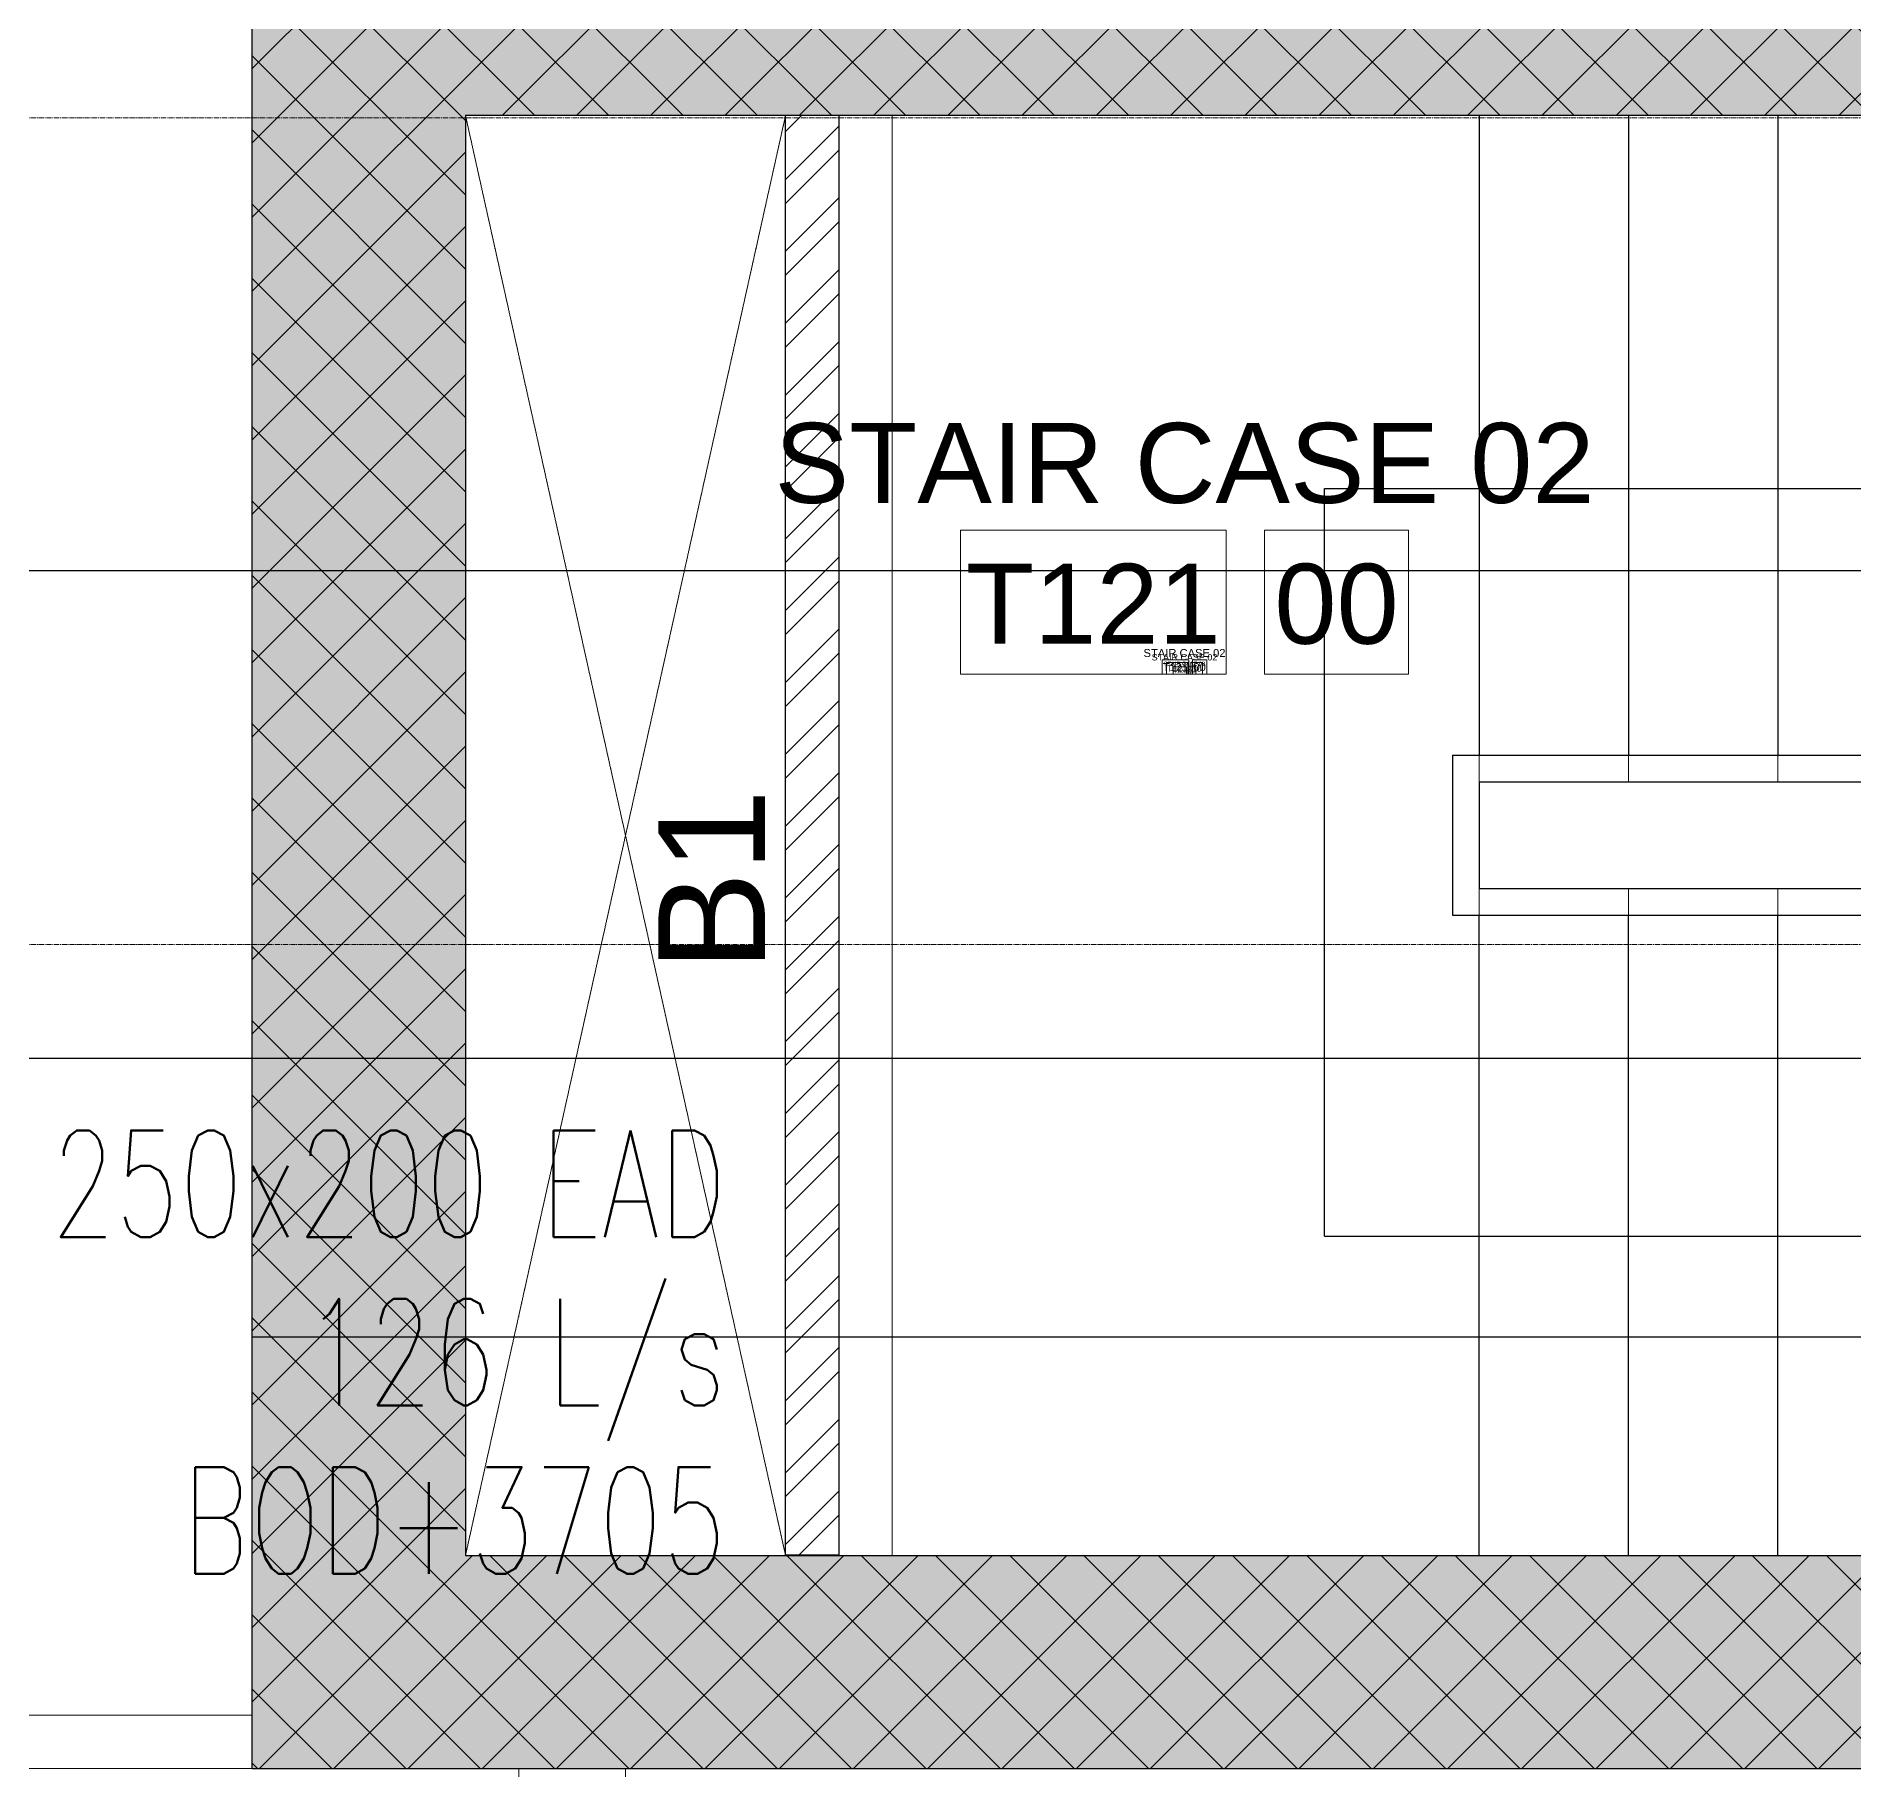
# Model space of a CAD drawing. Header units: millimetres. Extents: x -9226 to 166212, y -13 to 97274.
# Drawn here: x 29996 to 33402, y 65578 to 68828 of the extents above; entities that cross this region are included whole.
import ezdxf
from ezdxf.enums import TextEntityAlignment as Align

# ---------------------------------------------------------------- set-up
doc = ezdxf.new("R2010")
doc.units = ezdxf.units.MM
for name, pattern in [('$0$DASHED2', [0.375, 0.25, -0.125]), ('23491-A-XR-GRID$0$23288-XR-Unit GRIDS$0$CENTER2', [28.575, 19.05, -3.175, 3.175, -3.175]), ('23491-A-XR-MAIN CORE$0$HIDDEN', [0.375, 0.25, -0.125])]:
    doc.linetypes.add(name, pattern=pattern)
doc.layers.get('0').update_dxf_attribs({"color": 8})
for name, color, linetype in [('0-AC TEXT', 7, 'Continuous'), ('05 - 2ND - 3RD COLUMNS LAYOUT$0$23491-A-XR-GROUND TO PODIUM 3-COL$0$COLUMN', 8, 'Continuous'), ('05 - 2ND - 3RD COLUMNS LAYOUT$0$23491-A-XR-GROUND TO PODIUM 3-COL$0$HATCH', 8, 'Continuous'), ('1.INS', 8, 'Continuous'), ('1.STR', 8, 'Continuous'), ('23491-A-XR-MAIN CORE$0$23491-A-XR-MAIN CORE$0$A-Flor-Hral', 8, 'Continuous'), ('23491-A-XR-MAIN CORE$0$23491-A-XR-MAIN CORE$0$A-Flor-Strs', 8, 'Continuous'), ('23491-A-XR-MAIN CORE$0$A-Flor-Strs', 8, 'Continuous'), ('cloud', 15, 'Continuous'), ('FAD', 3, 'Continuous')]:
    doc.layers.add(name, color=color, linetype=linetype)
for name, color, linetype, lineweight in [('1.XREF', 8, 'Continuous', 9), ('23491-A-XR-GRID$0$G-ANNO-GRID', 8, '23491-A-XR-GRID$0$23288-XR-Unit GRIDS$0$CENTER2', 0), ('23491-A-XR-MAIN CORE$0$A-FLOR-UNDR', 8, '23491-A-XR-MAIN CORE$0$HIDDEN', 5), ('23491-A-XR-MAIN CORE$0$A-WALL', 8, 'Continuous', 30), ('23491-A-XR-MAIN CORE$0$A-WALL-PATT', 8, 'Continuous', 5), ('23491-XR-AR-2ND FLOOR PLAN$0$23491-XR-AR-2ND FLOOR PLAN$0$23491-XR-AR-TYP-FLOOR$0$A-WALL-CAVI', 8, 'Continuous', 15), ('23491-XR-AR-2ND FLOOR PLAN$0$23491-XR-AR-TYP-FLOOR$0$A-GLAZ-WNDO', 8, 'Continuous', 13), ('23491-XR-AR-2ND FLOOR PLAN$0$23491-XR-AR-TYP-FLOOR$0$A-WALL-CAVI', 8, 'Continuous', 15), ('23491-XR-AR-2ND FLOOR PLAN$0$A-FLOR-IDEN', 8, 'Continuous', 9), ('23491-XR-AR-2ND FLOOR PLAN$0$A-FLOR-IDEN @ 10', 8, 'Continuous', 9), ('23491-XR-AR-2ND FLOOR PLAN$0$A-FLOR-IDEN @ 100', 8, 'Continuous', 9), ('23491-XR-AR-2ND FLOOR PLAN$0$A-FLOR-IDEN @ 5', 8, 'Continuous', 9), ('23491-XR-AR-2ND FLOOR PLAN$0$A-FLOR-IDEN @ 8', 8, 'Continuous', 9), ('23491-XR-AR-2ND FLOOR PLAN$0$A-WALL-CAVI', 8, 'Continuous', 15), ('A-ANNO-DIMS', 8, 'Continuous', 9), ('MH BEAM', 15, 'Continuous', 0), ('MH DIM', 15, 'Continuous', 0), ('MH HIDDIN SECTION', 15, 'Continuous', 0), ('MH TEXT1', 15, 'Continuous', 0)]:
    doc.layers.add(name, color=color, linetype=linetype, lineweight=lineweight)
doc.styles.add('23491-XR-AR-2ND FLOOR PLAN$0$SDC-TEXT_4_2', font='arial.ttf')
doc.styles.add('ROMANS', font='isocp.shx', dxfattribs={"width": 0.8})
doc.styles.add('ROMANS100', font='romans.shx', dxfattribs={"width": 0.7, "height": 100})
doc.styles.add('TEXT-FRAME', font='sanss___.ttf')
doc.dimstyles.new('JSE', dxfattribs={"dimtxt": 50, "dimasz": 150, "dimexe": 0.18, "dimexo": 0.0625, "dimgap": 50, "dimtad": 0, "dimdec": 0, "dimrnd": 5, "dimzin": 0, "dimdsep": 46, "dimtxsty": 'ROMANS', "dimcen": 0.09, "dimclrd": 7, "dimclre": 7, "dimclrt": 7, "dimadec": 0, "dimazin": 0, "dimtfac": 1, "dimtdec": 0, "dimtofl": 0, "dimtmove": 0, "dimatfit": 3, "dimfxl": 1, "dimtolj": 1, "dimtzin": 0, "dimarcsym": 1})

# ---------------------------------------------------------------- blocks, each defined once
blk = doc.blocks.new('23491-XR-AR-2ND FLOOR PLAN$0$A$C98741eb2')
at = {"layer": '23491-XR-AR-2ND FLOOR PLAN$0$23491-XR-AR-TYP-FLOOR$0$A-GLAZ-WNDO', "color": 8, "elevation": 0}
blk.add_lwpolyline([(-537.4, 52540.4), (-537.4, 52490.4), (-737.4, 52490.4), (-737.4, 52540.4)], close=True, dxfattribs=at)
blk = doc.blocks.new('*U507')
at = {"color": 8, "linetype": 'ByBlock'}
for points in [[(1.3, 0), (-7, 0), (-7, 4.5), (1.3, 4.5)], [(2.5, 0), (7, 0), (7, 4.5), (2.5, 4.5)]]:
    blk.add_lwpolyline(points, close=True, dxfattribs=at)
at = {"color": 8, "linetype": 'ByBlock', "style": '23491-XR-AR-2ND FLOOR PLAN$0$SDC-TEXT_4_2'}
for tag, p in [('ROOM-NAME-2', (0, 9.95)), ('ROOM-NAME-1', (0, 6.6)), ('ROOM-NO.', (-2.85, 2.2)), ('ROOM-FINISH', (4.75, 2.2))]:
    blk.add_attdef(tag, text='', height=2.5, dxfattribs=at).set_placement(p, align=Align.MIDDLE_CENTER)
blk = doc.blocks.new('*U793')
at = {"layer": '23491-XR-AR-2ND FLOOR PLAN$0$A-FLOR-IDEN @ 10', "color": 8}
ref = blk.add_blockref('*U507', (32147.8, 67632.1), dxfattribs=dict(at, xscale=5.999999999999999, yscale=5.999999999999999, zscale=5.999999999999999))
ref.add_attrib('ROOM-NO.', 'T121', dxfattribs={"layer": '0', "color": 0, "linetype": 'ByBlock', "height": 15, "style": '23491-XR-AR-2ND FLOOR PLAN$0$SDC-TEXT_4_2'}).set_placement((32130.7, 67645.3), align=Align.MIDDLE_CENTER)
ref.add_attrib('ROOM-FINISH', '00', dxfattribs={"layer": '0', "color": 0, "linetype": 'ByBlock', "height": 15, "style": '23491-XR-AR-2ND FLOOR PLAN$0$SDC-TEXT_4_2'}).set_placement((32176.3, 67645.3), align=Align.MIDDLE_CENTER)
ref.add_attrib('ROOM-NAME-1', 'STAIR CASE 02', dxfattribs={"layer": '0', "color": 0, "linetype": 'ByBlock', "height": 15, "style": '23491-XR-AR-2ND FLOOR PLAN$0$SDC-TEXT_4_2'}).set_placement((32147.8, 67671.7), align=Align.MIDDLE_CENTER)
at = {"layer": '23491-XR-AR-2ND FLOOR PLAN$0$A-FLOR-IDEN @ 100', "color": 8}
ref = blk.add_blockref('*U507', (32147.8, 67632.1), dxfattribs=dict(at, xscale=60, yscale=60, zscale=60))
ref.add_attrib('ROOM-NO.', 'T121', dxfattribs={"layer": '0', "color": 0, "linetype": 'ByBlock', "height": 150, "style": '23491-XR-AR-2ND FLOOR PLAN$0$SDC-TEXT_4_2'}).set_placement((31976.8, 67764.1), align=Align.MIDDLE_CENTER)
ref.add_attrib('ROOM-FINISH', '00', dxfattribs={"layer": '0', "color": 0, "linetype": 'ByBlock', "height": 150, "style": '23491-XR-AR-2ND FLOOR PLAN$0$SDC-TEXT_4_2'}).set_placement((32432.8, 67764.1), align=Align.MIDDLE_CENTER)
ref.add_attrib('ROOM-NAME-1', 'STAIR CASE 02', dxfattribs={"layer": '0', "color": 0, "linetype": 'ByBlock', "height": 150, "style": '23491-XR-AR-2ND FLOOR PLAN$0$SDC-TEXT_4_2'}).set_placement((32147.8, 68028.1), align=Align.MIDDLE_CENTER)
at = {"layer": '23491-XR-AR-2ND FLOOR PLAN$0$A-FLOR-IDEN @ 5', "color": 8}
ref = blk.add_blockref('*U507', (32147.8, 67632.1), dxfattribs=dict(at, xscale=3, yscale=3, zscale=3))
ref.add_attrib('ROOM-NO.', 'T121', dxfattribs={"layer": '0', "color": 0, "linetype": 'ByBlock', "height": 7.5, "style": '23491-XR-AR-2ND FLOOR PLAN$0$SDC-TEXT_4_2'}).set_placement((32139.2, 67638.7), align=Align.MIDDLE_CENTER)
ref.add_attrib('ROOM-FINISH', '00', dxfattribs={"layer": '0', "color": 0, "linetype": 'ByBlock', "height": 7.5, "style": '23491-XR-AR-2ND FLOOR PLAN$0$SDC-TEXT_4_2'}).set_placement((32162, 67638.7), align=Align.MIDDLE_CENTER)
ref.add_attrib('ROOM-NAME-1', 'STAIR CASE 02', dxfattribs={"layer": '0', "color": 0, "linetype": 'ByBlock', "height": 7.5, "style": '23491-XR-AR-2ND FLOOR PLAN$0$SDC-TEXT_4_2'}).set_placement((32147.8, 67651.9), align=Align.MIDDLE_CENTER)
at = {"layer": '23491-XR-AR-2ND FLOOR PLAN$0$A-FLOR-IDEN @ 8', "color": 8}
ref = blk.add_blockref('*U507', (32147.8, 67632.1), dxfattribs=dict(at, xscale=4.8, yscale=4.8, zscale=4.8))
ref.add_attrib('ROOM-NO.', 'T121', dxfattribs={"layer": '0', "color": 0, "linetype": 'ByBlock', "height": 12, "style": '23491-XR-AR-2ND FLOOR PLAN$0$SDC-TEXT_4_2'}).set_placement((32134.1, 67642.7), align=Align.MIDDLE_CENTER)
ref.add_attrib('ROOM-FINISH', '00', dxfattribs={"layer": '0', "color": 0, "linetype": 'ByBlock', "height": 12, "style": '23491-XR-AR-2ND FLOOR PLAN$0$SDC-TEXT_4_2'}).set_placement((32170.6, 67642.7), align=Align.MIDDLE_CENTER)
ref.add_attrib('ROOM-NAME-1', 'STAIR CASE 02', dxfattribs={"layer": '0', "color": 0, "linetype": 'ByBlock', "height": 12, "style": '23491-XR-AR-2ND FLOOR PLAN$0$SDC-TEXT_4_2'}).set_placement((32147.8, 67663.8), align=Align.MIDDLE_CENTER)
blk = doc.blocks.new('*U541')
at = {"color": 8}
for p, q in [((1.6, 2809.9), (-1400, 2809.9)), ((-1400, 2809.9), (-1400, 948.5))]:
    blk.add_line(p, q, dxfattribs=at)
at = {"color": 8, "linetype": 'ByBlock'}
blk.add_line((1.6, 2809.9), (1.6, 0), dxfattribs=at)
at = {"color": 8, "linetype": 'ByBlock', "const_width": 15}
blk.add_lwpolyline([(-1205.1, 1061), (-1400, 948.5), (-1594.9, 1061)], dxfattribs=at)
at = {"color": 8}
blk.add_circle((1.6, 0), 45, dxfattribs=at)
blk = doc.blocks.new('23491-A-XR-MAIN CORE')
at = {"layer": '23491-A-XR-MAIN CORE$0$A-WALL-PATT'}
h = blk.add_hatch(dxfattribs=at)
h.set_pattern_fill('ANSI32', color=8, scale=10)
h.set_pattern_definition([(45, (93207.99, 3745.95), (-67.35192, 67.35192), []), (45, (93252.89, 3745.95), (-67.35192, 67.35192), [])])
h.paths.add_polyline_path([(31400, 68680), (31500, 68680), (31500, 65980), (31400, 65980)])
at = {"layer": '23491-A-XR-MAIN CORE$0$23491-A-XR-MAIN CORE$0$A-Flor-Hral', "color": 8}
for p, q in [((32650, 67480), (35270, 67480)), ((32650, 67480), (32650, 67180)), ((32700, 67430), (35220, 67430)), ((32700, 67430), (32700, 67230)), ((32700, 67230), (35220, 67230)), ((32650, 67180), (35270, 67180))]:
    blk.add_line(p, q, dxfattribs=at)
at = {"layer": '23491-A-XR-MAIN CORE$0$23491-A-XR-MAIN CORE$0$A-Flor-Strs', "color": 8}
for p, q in [((32700, 68680), (32700, 67480)), ((32980, 68680), (32980, 67480)), ((33260, 68680), (33260, 67480)), ((32700, 65980), (32700, 67180)), ((32980, 65980), (32980, 67180)), ((33260, 65980), (33260, 67180))]:
    blk.add_line(p, q, dxfattribs=at)
at = {"layer": '23491-A-XR-MAIN CORE$0$A-FLOR-UNDR', "color": 8, "ltscale": 5}
for p, q in [((31400, 68680), (30800, 65980)), ((30800, 68680), (31400, 65980))]:
    blk.add_line(p, q, dxfattribs=at)
at = {"layer": '23491-A-XR-MAIN CORE$0$A-WALL', "color": 8}
blk.add_lwpolyline([(31400, 68680), (31500, 68680), (31500, 65980), (31400, 65980)], close=True, dxfattribs=at)
at = {"layer": '23491-A-XR-MAIN CORE$0$A-Flor-Strs', "color": 8, "xscale": -1.000000000000004, "rotation": 90}
blk.add_blockref('*U541', (35220, 66580), dxfattribs=at)
blk = doc.blocks.new('23491-XR-AR-2ND FLOOR PLAN')
at = {"layer": '23491-XR-AR-2ND FLOOR PLAN$0$23491-XR-AR-2ND FLOOR PLAN$0$23491-XR-AR-TYP-FLOOR$0$A-WALL-CAVI', "color": 8}
blk.add_lwpolyline([(30400, 65680), (27450, 65680), (27450, 65580), (30400, 65580)], dxfattribs=at)
at = {"layer": '23491-XR-AR-2ND FLOOR PLAN$0$23491-XR-AR-TYP-FLOOR$0$A-WALL-CAVI', "color": 8}
blk.add_lwpolyline([(30400, 65680), (27450, 65680), (27450, 65580), (30400, 65580)], dxfattribs=at)
at = {"layer": '23491-XR-AR-2ND FLOOR PLAN$0$23491-XR-AR-TYP-FLOOR$0$A-GLAZ-WNDO', "color": 8}
blk.add_blockref('23491-XR-AR-2ND FLOOR PLAN$0$A$C98741eb2', (31637.3, 13039.4, 0), dxfattribs=at)
at = {"layer": '23491-XR-AR-2ND FLOOR PLAN$0$A-FLOR-IDEN'}
blk.add_blockref('*U793', (0, 0), dxfattribs=at)
at = {"layer": '23491-XR-AR-2ND FLOOR PLAN$0$A-WALL-CAVI', "color": 8}
blk.add_blockref('23491-A-XR-MAIN CORE', (0, 0), dxfattribs=at)
blk = doc.blocks.new('23491-A-XR-GRID')
at = {"layer": '23491-A-XR-GRID$0$G-ANNO-GRID', "color": 8, "ltscale": 0.5}
for p, q in [((-8075.9, 68675.3, 0), (56827.8, 68675.3, 0)), ((-8075.9, 67125.3, 0), (56827.8, 67125.3, 0))]:
    blk.add_line(p, q, dxfattribs=at)
blk = doc.blocks.new('05 - 2ND - 3RD COLUMNS LAYOUT')
at = {"layer": '05 - 2ND - 3RD COLUMNS LAYOUT$0$23491-A-XR-GROUND TO PODIUM 3-COL$0$HATCH'}
h = blk.add_hatch(color=256, dxfattribs=at)
h.dxf.hatch_style = 1
h.paths.add_polyline_path([(30249.9, 33879.8), (37449.9, 33879.8), (37449.9, 31479.8), (37849.9, 31479.8), (37849.9, 34179.8), (29849.9, 34179.8), (29849.9, 31479.8), (30249.9, 31479.8)])
h.paths.add_polyline_path([(37449.9, 26079.8), (37449.9, 28479.8), (37849.9, 28479.8), (37849.9, 25779.8), (37449.9, 25779.8), (32549.9, 25779.8), (32549.9, 28479.8), (32849.9, 28479.8), (32849.9, 26079.8)])
h.paths.add_polyline_path([(26849.9, 34179.8), (27249.9, 34179.8), (27249.9, 30729.8), (26849.9, 30729.8)])
h.paths.add_polyline_path([(37849.9, 65579.7), (30399.9, 65579.7), (30399.9, 69079.7), (37849.9, 69079.7), (37849.9, 68679.7), (30799.9, 68679.7), (30799.9, 65979.7), (37849.9, 65979.7)])
h.paths.add_polyline_path([(34941.6, 24514.7), (35009.4, 24120.5), (37883.8, 24614.4), (37816.1, 25008.7)])
h.paths.add_polyline_path([(34220.9, 23985), (34153.2, 24379.2), (31393.6, 23905.1), (30462.2, 29325.6), (27209.9, 28766.7), (28209.1, 22952), (28504.7, 23002.8), (27556.3, 28521.9), (30217.3, 28979.1), (31098, 23854.2), (31165.7, 23460)])
at = {"layer": '05 - 2ND - 3RD COLUMNS LAYOUT$0$23491-A-XR-GROUND TO PODIUM 3-COL$0$COLUMN', "elevation": 0}
blk.add_lwpolyline([(37849.9, 65579.7), (30399.9, 65579.7), (30399.9, 69079.7), (37849.9, 69079.7), (37849.9, 68679.7), (30799.9, 68679.7), (30799.9, 65979.7), (37849.9, 65979.7)], close=True, dxfattribs=at)
blk = doc.blocks.new('XREF')
at = {"layer": 'A-ANNO-DIMS', "color": 8}
blk.add_blockref('23491-XR-AR-2ND FLOOR PLAN', (0, 0), dxfattribs=at)
blk.add_blockref('23491-A-XR-GRID', (0, 0))
at = {"layer": 'A-ANNO-DIMS'}
blk.add_blockref('05 - 2ND - 3RD COLUMNS LAYOUT', (0, 0), dxfattribs=at)
blk = doc.blocks.new('I LOVE U05 - 2ND - 3RD COLUMNS LAYOUT$0$1-3 WALLS')
at = {"layer": '05 - 2ND - 3RD COLUMNS LAYOUT$0$23491-A-XR-GROUND TO PODIUM 3-COL$0$HATCH'}
h = blk.add_hatch(dxfattribs=at)
h.set_pattern_fill('ANSI37', color=15, scale=31)
h.set_pattern_definition([(45, (-33338.86, -7777.25), (-69.596985, 69.596985), []), (135, (-33338.86, -7777.25), (-69.596985, -69.596985), [])])
h.paths.add_polyline_path([(31856, 34973.4), (39056, 34973.4), (39056, 32573.4), (39456, 32573.4), (39456, 35273.4), (31456, 35273.4), (31456, 32573.4), (31856, 32573.4)])
h.paths.add_polyline_path([(39056, 27173.4), (39056, 29573.4), (39456, 29573.4), (39456, 26873.4), (39056, 26873.4), (34156, 26873.4), (34156, 29573.4), (34456, 29573.4), (34456, 27173.4)])
h.paths.add_polyline_path([(28456, 35273.4), (28856, 35273.4), (28856, 31823.4), (28456, 31823.4)])
h.paths.add_polyline_path([(39456, 66673.4), (32006, 66673.4), (32006, 70173.4), (39456, 70173.4), (39456, 69773.4), (32406, 69773.4), (32406, 67073.4), (39456, 67073.4)])
h.paths.add_polyline_path([(36547.7, 25608.4), (36615.4, 25214.2), (39489.9, 25708.1), (39422.1, 26102.3)])
h.paths.add_polyline_path([(35827, 25078.7), (35759.3, 25472.9), (32999.7, 24998.7), (32068.3, 30419.3), (28815.9, 29860.4), (29815.2, 24045.6), (30110.8, 24096.4), (29162.4, 29615.5), (31823.4, 30072.8), (32704, 24947.9), (32771.8, 24553.7)])
at = {"layer": '05 - 2ND - 3RD COLUMNS LAYOUT$0$23491-A-XR-GROUND TO PODIUM 3-COL$0$COLUMN', "color": 15, "elevation": 0}
blk.add_lwpolyline([(39456, 66673.4), (32006, 66673.4), (32006, 70173.4), (39456, 70173.4), (39456, 69773.4), (32406, 69773.4), (32406, 67073.4), (39456, 67073.4)], close=True, dxfattribs=at)
blk = doc.blocks.new('I LOVE U05 - 2ND - 3RD COLUMNS LAYOUT')
at = {"color": 15}
blk.add_blockref('I LOVE U05 - 2ND - 3RD COLUMNS LAYOUT$0$1-3 WALLS', (0, 0), dxfattribs=at)
blk = doc.blocks.new('I LOVE USTR')
at = {"layer": 'MH BEAM', "ltscale": 5}
for p, q in [((31400, 65980), (31400, 68680)), ((31600, 65980), (31600, 68680))]:
    blk.add_line(p, q, dxfattribs=at)
at = {"layer": 'MH HIDDIN SECTION', "linetype": '$0$DASHED2', "ltscale": 5}
for p, q in [((31400, 68680), (30800, 65980)), ((30800, 68680), (31400, 65980))]:
    blk.add_line(p, q, dxfattribs=at)
at = {"layer": 'MH HIDDIN SECTION'}
for p, q in [((31400, 65980), (31400, 68680)), ((32700, 68680), (32700, 67430)), ((32980, 68680), (32980, 67430)), ((33260, 68680), (33260, 67430)), ((32700, 67430), (35500, 67430)), ((32700, 67430), (32700, 67230)), ((32700, 65980), (32700, 67230)), ((32700, 67230), (35500, 67230)), ((32980, 65980), (32980, 67230)), ((33260, 65980), (33260, 67230))]:
    blk.add_line(p, q, dxfattribs=at)
at = {"layer": 'MH DIM', "color": 15}
blk.add_blockref('I LOVE U05 - 2ND - 3RD COLUMNS LAYOUT', (-1606, -1093.4, 0), dxfattribs=at)
at = {"layer": 'MH TEXT1', "ltscale": 2, "style": 'TEXT-FRAME'}
blk.add_text('B1', height=200, rotation=90, dxfattribs=at).set_placement((31361.5, 67075.8, -0.8))
blk = doc.blocks.new('A$C32d94600')
at = {"layer": 'cloud', "color": 15}
blk.add_blockref('I LOVE USTR', (-5100, -86375.9, 0), dxfattribs=at)

msp = doc.modelspace()

# ---------------------------------------------------------------- block references
at = {"layer": '1.STR'}
msp.add_blockref('A$C32d94600', (5100, 86375.3), dxfattribs=at)

# ---------------------------------------------------------------- next in the draw order: block references
at = {"layer": '1.XREF'}
msp.add_blockref('XREF', (0, 0), dxfattribs=at)

# ---------------------------------------------------------------- next in the draw order: texts
at = {"layer": '0-AC TEXT', "insert": (31289.2, 66776.8), "char_height": 200, "width": 2328.667, "attachment_point": 3, "line_spacing_factor": 0.946776, "style": 'ROMANS100'}
msp.add_mtext('250x200 EAD\\P126 L/s\\PBOD+3705', dxfattribs=at)

# ---------------------------------------------------------------- next in the draw order: leaders
at = {"layer": '1.INS'}
for points in [[(38389.1, 68900.2), (38406.5, 67825.7), (27150, 67825.7)], [(38649.3, 66911.6, 0.1), (27192.7, 66911.6, 0.1)]]:
    msp.add_leader(points, dimstyle='JSE', override={"dimgap": 50, "dimtad": 0}, dxfattribs=at)
at = {"layer": 'FAD'}
msp.add_leader([(39373.8, 65294.5), (39373.8, 66388.8), (30399.9, 66388.8)], dimstyle='JSE', override={"dimgap": 50, "dimtad": 0}, dxfattribs=at)

doc.saveas('drawing.dxf')
